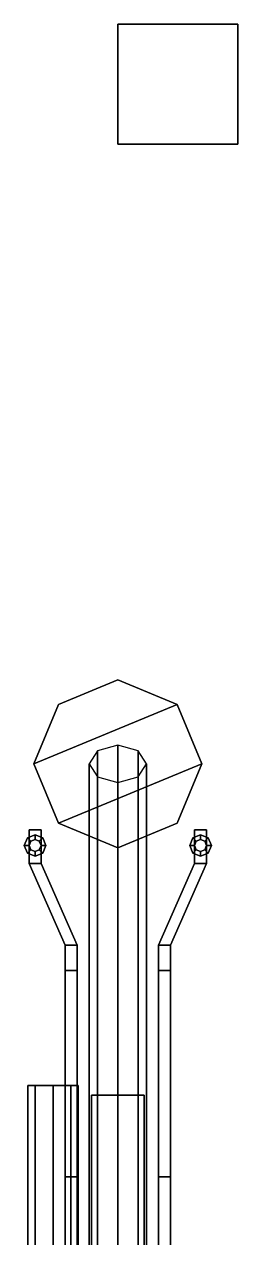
# Model space of a CAD drawing. Header units: millimetres. Extents: x -6 to 6, y -15 to 12.3.
# Drawn here: x -0.78 to 1, y 2.17 to 12.28 of the extents above; entities that cross this region are included whole.
import ezdxf

# ---------------------------------------------------------------- set-up
doc = ezdxf.new("R2010")
doc.units = ezdxf.units.MM
for name, color, linetype in [('ks_m36', 7, 'Continuous'), ('ks_m36_tripod', 3, 'Continuous'), ('ks_turret', 2, 'Continuous')]:
    doc.layers.add(name, color=color, linetype=linetype)

msp = doc.modelspace()

# ---------------------------------------------------------------- linework, layer by layer
for points in [[(1, 12.28, -2.72), (1, 12.28, -3.72), (0, 12.28, -3.72), (0, 12.28, -2.72)], [(1, 12.28, -3.72), (1, 11.28, -3.72), (0, 11.28, -3.72), (0, 12.28, -3.72)], [(0, 12.28, -3.72), (0, 11.28, -3.72), (0, 11.28, -2.72), (0, 12.28, -2.72)], [(0, 12.28, -2.72), (0, 11.28, -2.72), (1, 11.28, -2.72), (1, 12.28, -2.72)], [(1, 11.28, -2.72), (1, 11.28, -3.72), (1, 12.28, -3.72), (1, 12.28, -2.72)], [(0, 11.28, -2.72), (0, 11.28, -3.72), (1, 11.28, -3.72), (1, 11.28, -2.72)]]:
    msp.add_3dface(points)
at = {"layer": 'ks_m36', "color": 3}
for points in [[(-0.7399999999999998, 5.57, 7.200000000000001), (-0.7399999999999998, 5.29, 7.200000000000001), (-0.6400000000000001, 5.29, 7.200000000000001), (-0.6400000000000001, 5.57, 7.200000000000001)], [(-0.6400000000000001, 5.57, 7.150000000000002), (-0.6400000000000001, 5.29, 7.150000000000002), (-0.7399999999999998, 5.29, 7.150000000000002), (-0.7399999999999998, 5.57, 7.150000000000002)], [(-0.7399999999999998, 5.57, 7.150000000000002), (-0.7399999999999998, 5.57, 7.200000000000001), (-0.6400000000000001, 5.57, 7.200000000000001), (-0.6400000000000001, 5.57, 7.150000000000002)], [(-0.7399999999999998, 5.29, 7.150000000000002), (-0.7399999999999998, 5.29, 7.200000000000001), (-0.7399999999999998, 5.57, 7.200000000000001), (-0.7399999999999998, 5.57, 7.150000000000002)], [(-0.7399999999999998, 5.29, 5.880000000000003), (-0.7399999999999998, 5.29, 5.930000000000001), (-0.7399999999999998, 5.57, 5.930000000000001), (-0.7399999999999998, 5.57, 5.880000000000003)], [(-0.7399999999999998, 5.57, 5.880000000000003), (-0.7399999999999998, 5.57, 5.930000000000001), (-0.6400000000000001, 5.57, 5.930000000000001), (-0.6400000000000001, 5.57, 5.880000000000003)], [(-0.6400000000000001, 5.57, 5.880000000000003), (-0.6400000000000001, 5.29, 5.880000000000003), (-0.7399999999999998, 5.29, 5.880000000000003), (-0.7399999999999998, 5.57, 5.880000000000003)], [(-0.7399999999999998, 5.57, 5.930000000000001), (-0.7399999999999998, 5.29, 5.930000000000001), (-0.6400000000000001, 5.29, 5.930000000000001), (-0.6400000000000001, 5.57, 5.930000000000001)], [(-0.6400000000000001, 5.57, 7.200000000000001), (-0.6400000000000001, 5.29, 7.200000000000001), (-0.6400000000000001, 5.29, 7.150000000000002), (-0.6400000000000001, 5.57, 7.150000000000002)], [(-0.6400000000000001, 5.57, 5.930000000000001), (-0.6400000000000001, 5.29, 5.930000000000001), (-0.6400000000000001, 5.29, 5.880000000000003), (-0.6400000000000001, 5.57, 5.880000000000003)], [(0.74, 5.57, 7.199999999999999), (0.74, 5.57, 7.15), (0.64, 5.57, 7.15), (0.64, 5.57, 7.199999999999999)], [(0.74, 5.57, 7.15), (0.74, 5.29, 7.15), (0.64, 5.29, 7.15), (0.64, 5.57, 7.15)], [(0.64, 5.57, 7.199999999999999), (0.64, 5.29, 7.199999999999999), (0.74, 5.29, 7.199999999999999), (0.74, 5.57, 7.199999999999999)], [(0.64, 5.57, 7.15), (0.64, 5.29, 7.15), (0.64, 5.29, 7.199999999999999), (0.64, 5.57, 7.199999999999999)], [(0.74, 5.57, 5.93), (0.74, 5.57, 5.880000000000001), (0.64, 5.57, 5.880000000000001), (0.64, 5.57, 5.93)], [(0.64, 5.57, 5.93), (0.64, 5.29, 5.93), (0.74, 5.29, 5.93), (0.74, 5.57, 5.93)], [(0.64, 5.57, 5.880000000000001), (0.64, 5.29, 5.880000000000001), (0.64, 5.29, 5.93), (0.64, 5.57, 5.93)], [(0.74, 5.57, 5.880000000000001), (0.74, 5.29, 5.880000000000001), (0.64, 5.29, 5.880000000000001), (0.64, 5.57, 5.880000000000001)], [(0.74, 5.29, 7.199999999999999), (0.74, 5.29, 7.15), (0.74, 5.57, 7.15), (0.74, 5.57, 7.199999999999999)], [(0.74, 5.29, 5.93), (0.74, 5.29, 5.880000000000001), (0.74, 5.57, 5.880000000000001), (0.74, 5.57, 5.93)], [(-0.4399999999999999, 4.609999999999999, 7.150000000000002), (-0.4399999999999999, 4.609999999999999, 7.200000000000001), (-0.7399999999999998, 5.29, 7.200000000000001), (-0.7399999999999998, 5.29, 7.150000000000002)], [(-0.7399999999999998, 5.29, 7.200000000000001), (-0.4399999999999999, 4.609999999999999, 7.200000000000001), (-0.3399999999999999, 4.609999999999999, 7.200000000000001), (-0.6400000000000001, 5.29, 7.200000000000001)], [(-0.6400000000000001, 5.29, 7.150000000000002), (-0.3399999999999999, 4.609999999999999, 7.150000000000002), (-0.4399999999999999, 4.609999999999999, 7.150000000000002), (-0.7399999999999998, 5.29, 7.150000000000002)], [(-0.6400000000000001, 5.29, 5.880000000000003), (-0.3399999999999999, 4.609999999999999, 5.880000000000003), (-0.4399999999999999, 4.609999999999999, 5.880000000000003), (-0.7399999999999998, 5.29, 5.880000000000003)], [(-0.7399999999999998, 5.29, 5.930000000000001), (-0.4399999999999999, 4.609999999999999, 5.930000000000001), (-0.3399999999999999, 4.609999999999999, 5.930000000000001), (-0.6400000000000001, 5.29, 5.930000000000001)], [(-0.4399999999999999, 4.609999999999999, 5.880000000000003), (-0.4399999999999999, 4.609999999999999, 5.930000000000001), (-0.7399999999999998, 5.29, 5.930000000000001), (-0.7399999999999998, 5.29, 5.880000000000003)], [(-0.6400000000000001, 5.29, 7.200000000000001), (-0.3399999999999999, 4.609999999999999, 7.200000000000001), (-0.3399999999999999, 4.609999999999999, 7.150000000000002), (-0.6400000000000001, 5.29, 7.150000000000002)], [(-0.6400000000000001, 5.29, 5.930000000000001), (-0.3399999999999999, 4.609999999999999, 5.930000000000001), (-0.3399999999999999, 4.609999999999999, 5.880000000000003), (-0.6400000000000001, 5.29, 5.880000000000003)], [(0.64, 5.29, 7.15), (0.34, 4.609999999999999, 7.15), (0.34, 4.609999999999999, 7.199999999999999), (0.64, 5.29, 7.199999999999999)], [(0.74, 5.29, 7.15), (0.4399999999999999, 4.609999999999999, 7.15), (0.34, 4.609999999999999, 7.15), (0.64, 5.29, 7.15)], [(0.64, 5.29, 7.199999999999999), (0.34, 4.609999999999999, 7.199999999999999), (0.4399999999999999, 4.609999999999999, 7.199999999999999), (0.74, 5.29, 7.199999999999999)], [(0.64, 5.29, 5.93), (0.34, 4.609999999999999, 5.93), (0.4399999999999999, 4.609999999999999, 5.93), (0.74, 5.29, 5.93)], [(0.64, 5.29, 5.880000000000001), (0.34, 4.609999999999999, 5.880000000000001), (0.34, 4.609999999999999, 5.93), (0.64, 5.29, 5.93)], [(0.74, 5.29, 5.880000000000001), (0.4399999999999999, 4.609999999999999, 5.880000000000001), (0.34, 4.609999999999999, 5.880000000000001), (0.64, 5.29, 5.880000000000001)], [(0.4399999999999999, 4.609999999999999, 7.199999999999999), (0.4399999999999999, 4.609999999999999, 7.15), (0.74, 5.29, 7.15), (0.74, 5.29, 7.199999999999999)], [(0.4399999999999999, 4.609999999999999, 5.93), (0.4399999999999999, 4.609999999999999, 5.880000000000001), (0.74, 5.29, 5.880000000000001), (0.74, 5.29, 5.93)], [(-0.4399999999999999, 4.609999999999999, 5.880000000000001), (-0.4399999999999999, 4.4, 5.880000000000001), (-0.4399999999999999, 4.4, 7.199999999999999), (-0.4399999999999999, 4.609999999999999, 7.199999999999999)], [(-0.3399999999999999, 4.609999999999999, 7.15), (-0.3399999999999999, 4.609999999999999, 5.93), (-0.4399999999999999, 4.609999999999999, 5.93), (-0.4399999999999999, 4.609999999999999, 7.15)], [(-0.3399999999999999, 4.609999999999999, 5.880000000000001), (-0.3399999999999999, 4.4, 5.880000000000001), (-0.4399999999999999, 4.4, 5.880000000000001), (-0.4399999999999999, 4.609999999999999, 5.880000000000001)], [(-0.4399999999999999, 4.609999999999999, 7.199999999999999), (-0.4399999999999999, 4.4, 7.199999999999999), (-0.3399999999999999, 4.4, 7.199999999999999), (-0.3399999999999999, 4.609999999999999, 7.199999999999999)], [(-0.3399999999999999, 4.4, 7.199999999999999), (-0.3399999999999999, 4.4, 5.880000000000001), (-0.3399999999999999, 4.609999999999999, 5.880000000000001), (-0.3399999999999999, 4.609999999999999, 7.199999999999999)], [(0.4399999999999999, 4.609999999999999, 7.15), (0.4399999999999999, 4.609999999999999, 5.93), (0.34, 4.609999999999999, 5.93), (0.34, 4.609999999999999, 7.15)], [(0.34, 4.609999999999999, 5.880000000000001), (0.34, 4.4, 5.880000000000001), (0.34, 4.4, 7.199999999999999), (0.34, 4.609999999999999, 7.199999999999999)], [(0.4399999999999999, 4.609999999999999, 5.880000000000001), (0.4399999999999999, 4.4, 5.880000000000001), (0.34, 4.4, 5.880000000000001), (0.34, 4.609999999999999, 5.880000000000001)], [(0.34, 4.609999999999999, 7.199999999999999), (0.34, 4.4, 7.199999999999999), (0.4399999999999999, 4.4, 7.199999999999999), (0.4399999999999999, 4.609999999999999, 7.199999999999999)], [(0.4399999999999999, 4.4, 7.199999999999999), (0.4399999999999999, 4.4, 5.880000000000001), (0.4399999999999999, 4.609999999999999, 5.880000000000001), (0.4399999999999999, 4.609999999999999, 7.199999999999999)], [(-0.4399999999999999, 4.4, 5.970000000000001), (-0.4399999999999999, 0.9100000000000001, 5.970000000000001), (-0.4399999999999999, -0.1200000000000001, 6.790000000000001), (-0.4399999999999999, 2.68, 6.790000000000001)], [(-0.3399999999999999, 4.4, 5.970000000000001), (-0.3399999999999999, 0.9100000000000001, 5.970000000000001), (-0.4399999999999999, 0.9100000000000001, 5.970000000000001), (-0.4399999999999999, 4.4, 5.970000000000001)], [(-0.4399999999999999, 4.4, 5.970000000000001), (-0.4399999999999999, 2.68, 6.790000000000001), (-0.4399999999999999, 2.68, 7.040000000000001), (-0.4399999999999999, 4.4, 7.040000000000001)], [(-0.4399999999999999, 4.4, 5.970000000000001), (-0.4399999999999999, 4.4, 5.880000000000001), (-0.3399999999999999, 4.4, 5.880000000000001), (-0.3399999999999999, 4.4, 5.970000000000001)], [(-0.4399999999999999, 4.4, 7.199999999999999), (-0.4399999999999999, 4.4, 7.040000000000001), (-0.3399999999999999, 4.4, 7.040000000000001), (-0.3399999999999999, 4.4, 7.199999999999999)], [(-0.4399999999999999, 4.4, 7.040000000000001), (-0.4399999999999999, 2.68, 7.040000000000001), (-0.3399999999999999, 2.68, 7.040000000000001), (-0.3399999999999999, 4.4, 7.040000000000001)], [(-0.3399999999999999, -0.1200000000000001, 6.790000000000001), (-0.3399999999999999, 0.9100000000000001, 5.970000000000001), (-0.3399999999999999, 4.4, 5.970000000000001), (-0.3399999999999999, 2.68, 6.790000000000001)], [(-0.3399999999999999, 2.68, 7.040000000000001), (-0.3399999999999999, 2.68, 6.790000000000001), (-0.3399999999999999, 4.4, 5.970000000000001), (-0.3399999999999999, 4.4, 7.040000000000001)], [(0.34, 4.4, 5.970000000000001), (0.34, 2.68, 6.790000000000001), (0.34, 2.68, 7.040000000000001), (0.34, 4.4, 7.040000000000001)], [(0.34, 4.4, 7.040000000000001), (0.34, 2.68, 7.040000000000001), (0.4399999999999999, 2.68, 7.040000000000001), (0.4399999999999999, 4.4, 7.040000000000001)], [(0.34, 4.4, 5.970000000000001), (0.34, 0.9100000000000001, 5.970000000000001), (0.34, -0.1200000000000001, 6.790000000000001), (0.34, 2.68, 6.790000000000001)], [(0.4399999999999999, 4.4, 5.970000000000001), (0.4399999999999999, 0.9100000000000001, 5.970000000000001), (0.34, 0.9100000000000001, 5.970000000000001), (0.34, 4.4, 5.970000000000001)], [(0.34, 4.4, 7.199999999999999), (0.34, 4.4, 7.040000000000001), (0.4399999999999999, 4.4, 7.040000000000001), (0.4399999999999999, 4.4, 7.199999999999999)], [(0.34, 4.4, 5.970000000000001), (0.34, 4.4, 5.880000000000001), (0.4399999999999999, 4.4, 5.880000000000001), (0.4399999999999999, 4.4, 5.970000000000001)], [(0.4399999999999999, 2.68, 7.040000000000001), (0.4399999999999999, 2.68, 6.790000000000001), (0.4399999999999999, 4.4, 5.970000000000001), (0.4399999999999999, 4.4, 7.040000000000001)], [(0.4399999999999999, -0.1200000000000001, 6.790000000000001), (0.4399999999999999, 0.9100000000000001, 5.970000000000001), (0.4399999999999999, 4.4, 5.970000000000001), (0.4399999999999999, 2.68, 6.790000000000001)], [(-0.4399999999999999, 2.68, 6.790000000000001), (-0.4399999999999999, -0.1200000000000001, 6.790000000000001), (-0.3399999999999999, -0.1200000000000001, 6.790000000000001), (-0.3399999999999999, 2.68, 6.790000000000001)], [(-0.4399999999999999, 2.68, 7.040000000000001), (-0.4399999999999999, 2.68, 6.790000000000001), (-0.3399999999999999, 2.68, 6.790000000000001), (-0.3399999999999999, 2.68, 7.040000000000001)], [(0.34, 2.68, 7.040000000000001), (0.34, 2.68, 6.790000000000001), (0.4399999999999999, 2.68, 6.790000000000001), (0.4399999999999999, 2.68, 7.040000000000001)], [(0.34, 2.68, 6.790000000000001), (0.34, -0.1200000000000001, 6.790000000000001), (0.4399999999999999, -0.1200000000000001, 6.790000000000001), (0.4399999999999999, 2.68, 6.790000000000001)]]:
    msp.add_3dface(points, dxfattribs=at)
at = {"layer": 'ks_m36'}
for points in [[(-0.7400000000000002, 5.44, 7.149999999999999), (-0.7253553390593273, 5.475355339059327, 7.149999999999999), (-0.7536396103067893, 5.50363961030679, 6.540000000000001), (-0.7799999999999998, 5.44, 6.540000000000001)], [(-0.7253553390593273, 5.475355339059328, 5.930000000000003), (-0.7400000000000002, 5.44, 5.930000000000003), (-0.7799999999999998, 5.44, 6.540000000000001), (-0.7536396103067893, 5.50363961030679, 6.540000000000001)], [(-0.7253553390593273, 5.475355339059327, 7.149999999999999), (-0.69, 5.49, 7.149999999999999), (-0.69, 5.529999999999999, 6.540000000000001), (-0.7536396103067893, 5.50363961030679, 6.540000000000001)], [(-0.69, 5.49, 5.930000000000003), (-0.7253553390593273, 5.475355339059328, 5.930000000000003), (-0.7536396103067893, 5.50363961030679, 6.540000000000001), (-0.69, 5.53, 6.540000000000001)], [(-0.69, 5.49, 7.149999999999999), (-0.6546446609406726, 5.475355339059327, 7.149999999999999), (-0.6263603896932106, 5.50363961030679, 6.540000000000001), (-0.69, 5.529999999999999, 6.540000000000001)], [(-0.6546446609406726, 5.475355339059328, 5.930000000000003), (-0.69, 5.49, 5.930000000000003), (-0.69, 5.53, 6.540000000000001), (-0.6263603896932106, 5.50363961030679, 6.540000000000001)], [(-0.6546446609406726, 5.475355339059327, 7.149999999999999), (-0.6400000000000001, 5.44, 7.149999999999999), (-0.6000000000000001, 5.44, 6.540000000000001), (-0.6263603896932106, 5.50363961030679, 6.540000000000001)], [(-0.6400000000000001, 5.44, 5.930000000000003), (-0.6546446609406726, 5.475355339059328, 5.930000000000003), (-0.6263603896932106, 5.50363961030679, 6.540000000000001), (-0.6000000000000001, 5.44, 6.540000000000001)], [(0.6546446609406726, 5.475355339059327, 5.930000000000003), (0.64, 5.44, 5.930000000000003), (0.6000000000000001, 5.44, 6.540000000000001), (0.6263603896932108, 5.50363961030679, 6.540000000000001)], [(0.64, 5.44, 7.149999999999999), (0.6546446609406726, 5.475355339059328, 7.149999999999999), (0.6263603896932107, 5.50363961030679, 6.540000000000001), (0.6000000000000001, 5.44, 6.540000000000001)], [(0.6900000000000001, 5.49, 5.930000000000003), (0.6546446609406726, 5.475355339059327, 5.930000000000003), (0.6263603896932108, 5.50363961030679, 6.540000000000001), (0.6900000000000001, 5.529999999999999, 6.540000000000001)], [(0.6546446609406726, 5.475355339059328, 7.149999999999999), (0.6900000000000001, 5.49, 7.149999999999999), (0.6900000000000001, 5.53, 6.540000000000001), (0.6263603896932107, 5.50363961030679, 6.540000000000001)], [(0.7253553390593275, 5.475355339059327, 5.930000000000003), (0.6900000000000001, 5.49, 5.930000000000003), (0.6900000000000001, 5.529999999999999, 6.540000000000001), (0.7536396103067893, 5.50363961030679, 6.540000000000001)], [(0.6900000000000001, 5.49, 7.149999999999999), (0.7253553390593275, 5.475355339059328, 7.149999999999999), (0.7536396103067893, 5.50363961030679, 6.540000000000001), (0.6900000000000001, 5.53, 6.540000000000001)], [(0.7400000000000001, 5.44, 5.930000000000003), (0.7253553390593275, 5.475355339059327, 5.930000000000003), (0.7536396103067893, 5.50363961030679, 6.540000000000001), (0.78, 5.44, 6.540000000000001)], [(0.7253553390593275, 5.475355339059328, 7.149999999999999), (0.7400000000000001, 5.44, 7.149999999999999), (0.78, 5.44, 6.540000000000001), (0.7536396103067893, 5.50363961030679, 6.540000000000001)], [(-0.7253553390593273, 5.404644660940672, 7.149999999999999), (-0.7400000000000002, 5.44, 7.149999999999999), (-0.7799999999999998, 5.44, 6.540000000000001), (-0.7536396103067893, 5.376360389693211, 6.540000000000001)], [(-0.7400000000000002, 5.44, 5.930000000000003), (-0.7253553390593273, 5.404644660940673, 5.930000000000003), (-0.7536396103067893, 5.376360389693211, 6.540000000000001), (-0.7799999999999998, 5.44, 6.540000000000001)], [(-0.69, 5.390000000000001, 7.149999999999999), (-0.7253553390593273, 5.404644660940672, 7.149999999999999), (-0.7536396103067893, 5.376360389693211, 6.540000000000001), (-0.69, 5.35, 6.540000000000001)], [(-0.7253553390593273, 5.404644660940673, 5.930000000000003), (-0.69, 5.390000000000001, 5.930000000000003), (-0.69, 5.350000000000001, 6.540000000000001), (-0.7536396103067893, 5.376360389693211, 6.540000000000001)], [(-0.6546446609406726, 5.404644660940672, 7.149999999999999), (-0.69, 5.390000000000001, 7.149999999999999), (-0.69, 5.35, 6.540000000000001), (-0.6263603896932106, 5.376360389693211, 6.540000000000001)], [(-0.69, 5.390000000000001, 5.930000000000003), (-0.6546446609406726, 5.404644660940673, 5.930000000000003), (-0.6263603896932106, 5.376360389693211, 6.540000000000001), (-0.69, 5.350000000000001, 6.540000000000001)], [(-0.6400000000000001, 5.44, 7.149999999999999), (-0.6546446609406726, 5.404644660940672, 7.149999999999999), (-0.6263603896932106, 5.376360389693211, 6.540000000000001), (-0.6000000000000001, 5.44, 6.540000000000001)], [(-0.6546446609406726, 5.404644660940673, 5.930000000000003), (-0.6400000000000001, 5.44, 5.930000000000003), (-0.6000000000000001, 5.44, 6.540000000000001), (-0.6263603896932106, 5.376360389693211, 6.540000000000001)], [(0.64, 5.44, 5.930000000000003), (0.6546446609406726, 5.404644660940672, 5.930000000000003), (0.6263603896932107, 5.376360389693211, 6.540000000000001), (0.6000000000000001, 5.44, 6.540000000000001)], [(0.6546446609406726, 5.404644660940673, 7.149999999999999), (0.64, 5.44, 7.149999999999999), (0.6000000000000001, 5.44, 6.540000000000001), (0.6263603896932108, 5.376360389693211, 6.540000000000001)], [(0.6546446609406726, 5.404644660940672, 5.930000000000003), (0.6900000000000001, 5.390000000000001, 5.930000000000003), (0.6900000000000001, 5.35, 6.540000000000001), (0.6263603896932107, 5.376360389693211, 6.540000000000001)], [(0.6900000000000001, 5.390000000000001, 7.149999999999999), (0.6546446609406726, 5.404644660940673, 7.149999999999999), (0.6263603896932108, 5.376360389693211, 6.540000000000001), (0.6900000000000001, 5.350000000000001, 6.540000000000001)], [(0.6900000000000001, 5.390000000000001, 5.930000000000003), (0.7253553390593275, 5.404644660940672, 5.930000000000003), (0.7536396103067893, 5.376360389693211, 6.540000000000001), (0.6900000000000001, 5.35, 6.540000000000001)], [(0.7253553390593275, 5.404644660940673, 7.149999999999999), (0.6900000000000001, 5.390000000000001, 7.149999999999999), (0.6900000000000001, 5.350000000000001, 6.540000000000001), (0.7536396103067893, 5.376360389693211, 6.540000000000001)], [(0.7253553390593275, 5.404644660940672, 5.930000000000003), (0.7400000000000001, 5.44, 5.930000000000003), (0.78, 5.44, 6.540000000000001), (0.7536396103067893, 5.376360389693211, 6.540000000000001)], [(0.7400000000000001, 5.44, 7.149999999999999), (0.7253553390593275, 5.404644660940673, 7.149999999999999), (0.7536396103067893, 5.376360389693211, 6.540000000000001), (0.78, 5.44, 6.540000000000001)], [(-0.22, 3.36, 6.540000000000001), (-0.22, -1.329999999999999, 6.540000000000001), (-0.22, -1.329999999999999, 7.540000000000001), (-0.22, 1.68, 7.540000000000001)], [(0.22, 3.36, 6.540000000000001), (0.22, -1.329999999999999, 6.540000000000001), (-0.22, -1.329999999999999, 6.540000000000001), (-0.22, 3.36, 6.540000000000001)], [(-0.22, 3.36, 6.540000000000001), (-0.22, 1.680000000000001, 7.540000000000001), (-0.22, 1.680000000000001, 7.66), (-0.22, 3.36, 7.66)], [(0.22, 3.36, 7.66), (0.22, 3.36, 6.540000000000001), (-0.22, 3.36, 6.540000000000001), (-0.22, 3.36, 7.66)], [(-0.22, 3.36, 7.66), (-0.22, 1.680000000000001, 7.66), (0.22, 1.680000000000001, 7.66), (0.22, 3.36, 7.66)], [(0.22, -1.329999999999999, 7.540000000000001), (0.22, -1.329999999999999, 6.540000000000001), (0.22, 3.36, 6.540000000000001), (0.22, 1.68, 7.540000000000001)], [(0.22, 1.680000000000001, 7.66), (0.22, 1.680000000000001, 7.540000000000001), (0.22, 3.36, 6.540000000000001), (0.22, 3.36, 7.66)]]:
    msp.add_3dface(points, dxfattribs=at)
at = {"layer": 'ks_m36_tripod'}
for points in [[(5.551115123125783e-17, 6.82, 0.1899999999999995), (-0.4949747468305832, 6.614974746830583, 0.1899999999999995), (-0.7, 6.12, 0.1899999999999995), (0.4949747468305832, 6.614974746830583, 0.1899999999999995)], [(4.28612223837832e-17, 6.82), (-0.4949747468305832, 6.614974746830583), (-0.4949747468305832, 6.614974746830583, 0.1899999999999995), (4.28612223837832e-17, 6.82, 0.1899999999999995)], [(0.4949747468305832, 6.614974746830583), (4.28612223837832e-17, 6.82), (4.28612223837832e-17, 6.82, 0.1899999999999995), (0.4949747468305832, 6.614974746830583, 0.1899999999999995)], [(-0.4949747468305832, 6.614974746830583), (-0.7, 6.12), (-0.7, 6.12, 0.1899999999999995), (-0.4949747468305832, 6.614974746830583, 0.1899999999999995)], [(0.4949747468305832, 6.614974746830583, 0.1899999999999995), (-0.7, 6.12, 0.1899999999999995), (-0.4949747468305833, 5.625025253169417, 0.1899999999999995), (0.7, 6.12, 0.1899999999999995)], [(0.7, 6.12), (0.4949747468305832, 6.614974746830583), (0.4949747468305832, 6.614974746830583, 0.1899999999999995), (0.7, 6.12, 0.1899999999999995)], [(1.469527624586853e-17, 6.274158796056966, 0.1821298755512624), (-0.1697056274847714, 6.228974444373487, 0.1282812621034353), (-0.1697056274847714, 1.433536230448685, 4.15213169874117), (1.469527624586853e-17, 1.478720582132164, 4.205980312188997)], [(0.1697056274847714, 6.228974444373487, 0.1282812621034353), (1.469527624586853e-17, 6.274158796056966, 0.1821298755512624), (1.469527624586853e-17, 1.478720582132164, 4.205980312188997), (0.1697056274847714, 1.433536230448685, 4.15213169874117)], [(-0.1697056274847714, 6.228974444373487, 0.1282812621034353), (-0.24, 6.119889769732197, -0.001720790797293148), (-0.24, 1.324451555807395, 4.022129645840442), (-0.1697056274847714, 1.433536230448685, 4.15213169874117)], [(0.24, 6.119889769732197, -0.001720790797293148), (0.1697056274847714, 6.228974444373487, 0.1282812621034353), (0.1697056274847714, 1.433536230448685, 4.15213169874117), (0.24, 1.324451555807395, 4.022129645840442)], [(-0.7, 6.12), (-0.4949747468305833, 5.625025253169417), (-0.4949747468305833, 5.625025253169417, 0.1899999999999995), (-0.7, 6.12, 0.1899999999999995)], [(0.7, 6.12, 0.1899999999999995), (-0.4949747468305832, 5.625025253169417, 0.1899999999999995), (-1.110223024625157e-16, 5.42, 0.1899999999999995), (0.4949747468305831, 5.625025253169417, 0.1899999999999995)], [(-0.24, 6.119889769732197, -0.001720790797293148), (-0.1697056274847714, 6.010805095090906, -0.1317228436980216), (-0.1697056274847714, 1.215366881166104, 3.892127592939714), (-0.24, 1.324451555807395, 4.022129645840442)], [(0.1697056274847714, 6.010805095090906, -0.1317228436980216), (0.24, 6.119889769732197, -0.001720790797293148), (0.24, 1.324451555807395, 4.022129645840442), (0.1697056274847714, 1.215366881166104, 3.892127592939714)], [(0.4949747468305831, 5.625025253169417), (0.7, 6.12), (0.7, 6.12, 0.1899999999999995), (0.4949747468305831, 5.625025253169417, 0.1899999999999995)], [(-0.1697056274847714, 6.010805095090906, -0.1317228436980216), (-4.408582873760558e-17, 5.965620743407428, -0.1855714571458478), (-4.408582873760558e-17, 1.170182529482625, 3.838278979491887), (-0.1697056274847714, 1.215366881166104, 3.892127592939714)], [(-4.408582873760558e-17, 5.965620743407428, -0.1855714571458478), (0.1697056274847714, 6.010805095090906, -0.1317228436980216), (0.1697056274847714, 1.215366881166104, 3.892127592939714), (-4.408582873760558e-17, 1.170182529482625, 3.838278979491887)], [(-0.4949747468305833, 5.625025253169417), (-1.285836671513496e-16, 5.42), (-1.285836671513496e-16, 5.42, 0.1899999999999995), (-0.4949747468305833, 5.625025253169417, 0.1899999999999995)], [(-1.285836671513496e-16, 5.42), (0.4949747468305831, 5.625025253169417), (0.4949747468305831, 5.625025253169417, 0.1899999999999995), (-1.285836671513496e-16, 5.42, 0.1899999999999995)]]:
    msp.add_3dface(points, dxfattribs=at)
at = {"layer": 'ks_turret'}
for points in [[(-0.688492424049175, 3.44, 5.078492424049175), (-0.75, 3.44, 4.93), (-0.75, -1.47, 4.93), (-0.688492424049175, -1.47, 5.078492424049175)], [(-0.75, 3.44, 4.93), (-0.6884924240491751, 3.44, 4.781507575950824), (-0.6884924240491751, -1.47, 4.781507575950824), (-0.75, -1.47, 4.93)], [(-0.7499999999999997, 3.44, 4.93), (-0.3915075759508247, 3.44, 4.781507575950824), (-0.5399999999999997, 3.44, 4.719999999999999), (-0.6884924240491748, 3.44, 4.781507575950824)], [(-0.6884924240491748, 3.44, 5.078492424049175), (-0.3299999999999998, 3.44, 4.93), (-0.3915075759508247, 3.44, 4.781507575950824), (-0.7499999999999998, 3.44, 4.93)], [(-0.54, 3.44, 5.140000000000001), (-0.688492424049175, 3.44, 5.078492424049175), (-0.688492424049175, -1.47, 5.078492424049175), (-0.54, -1.47, 5.140000000000001)], [(-0.6884924240491751, 3.44, 4.781507575950824), (-0.5400000000000001, 3.44, 4.719999999999999), (-0.5400000000000001, -1.47, 4.719999999999999), (-0.6884924240491751, -1.47, 4.781507575950824)], [(-0.5399999999999998, 3.44, 5.140000000000001), (-0.3915075759508249, 3.44, 5.078492424049175), (-0.3299999999999998, 3.44, 4.93), (-0.6884924240491748, 3.44, 5.078492424049175)], [(-0.3915075759508251, 3.44, 5.078492424049175), (-0.54, 3.44, 5.140000000000001), (-0.54, -1.47, 5.140000000000001), (-0.3915075759508251, -1.47, 5.078492424049175)], [(-0.5400000000000001, 3.44, 4.719999999999999), (-0.3915075759508251, 3.44, 4.781507575950824), (-0.3915075759508251, -1.47, 4.781507575950824), (-0.5400000000000001, -1.47, 4.719999999999999)], [(-0.3300000000000001, 3.44, 4.93), (-0.3915075759508251, 3.44, 5.078492424049175), (-0.3915075759508251, -1.47, 5.078492424049175), (-0.3300000000000001, -1.47, 4.93)], [(-0.3915075759508251, 3.44, 4.781507575950824), (-0.3300000000000001, 3.44, 4.93), (-0.3300000000000001, -1.47, 4.93), (-0.3915075759508251, -1.47, 4.781507575950824)]]:
    msp.add_3dface(points, dxfattribs=at)

doc.saveas('drawing.dxf')
